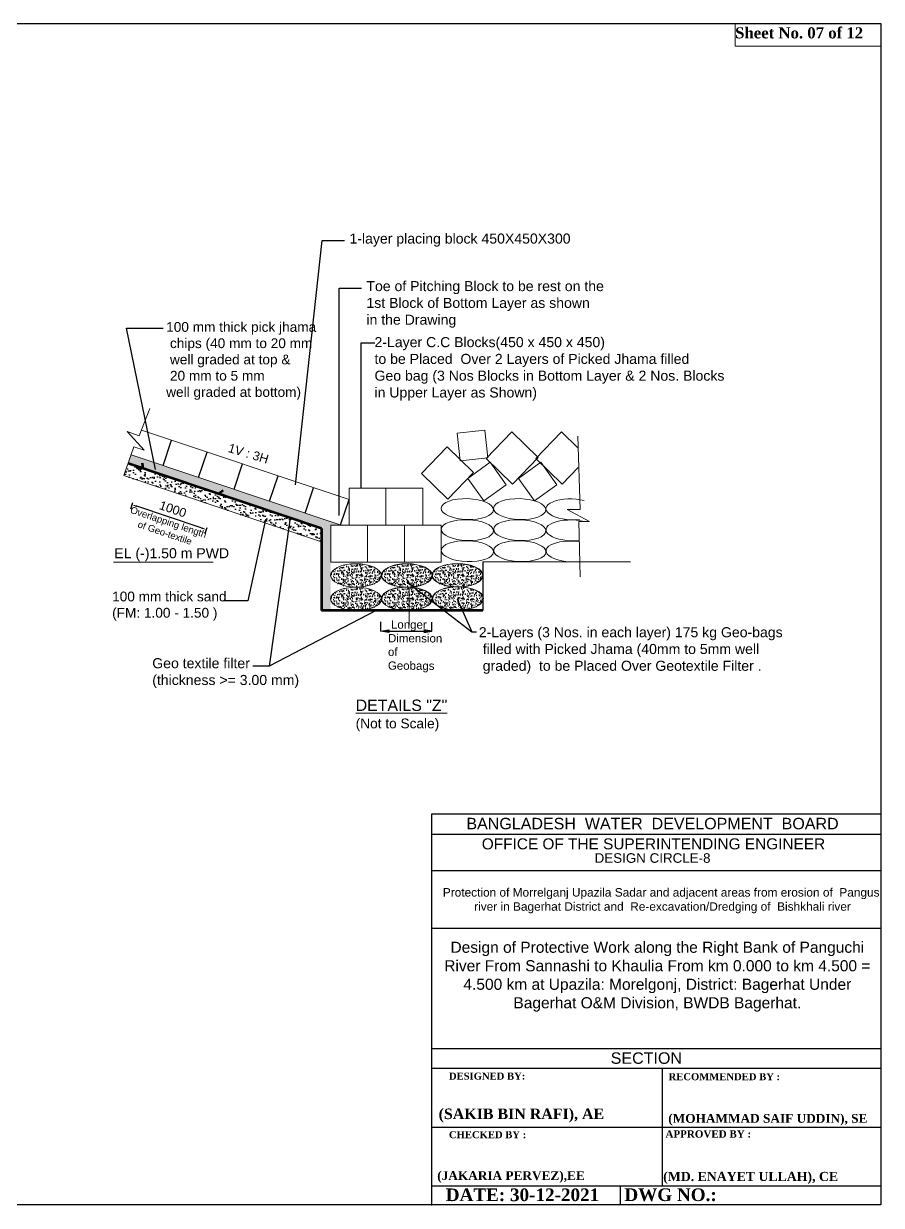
# Model space of a CAD drawing. Header units: inches. Extents: x 89000 to 267201, y -7461 to 18033.
# Drawn here: x 228553 to 233962, y -7461 to -11 of the extents above; entities that cross this region are included whole.
import ezdxf
from ezdxf.enums import TextEntityAlignment as Align

# ---------------------------------------------------------------- set-up
doc = ezdxf.new("R2010")
doc.units = ezdxf.units.IN
doc.header["$LTSCALE"] = 7
doc.header["$MEASUREMENT"] = 0
doc.layers.add('LINE', color=7, linetype='Continuous')
doc.styles.add('Kazi_T_H', font='timesbd.ttf')
doc.styles.get("Standard").update_dxf_attribs({"font": 'arial.ttf'})
doc.dimstyles.get("Standard").update_dxf_attribs({"dimtxt": 0.18, "dimasz": 0.18, "dimexe": 0.18, "dimexo": 0.0625, "dimgap": 0.09, "dimtad": 0, "dimtih": 1, "dimtoh": 1, "dimdec": 4, "dimzin": 0, "dimdsep": 46, "dimtxsty": 'Standard', "dimcen": 0.09, "dimadec": 0, "dimazin": 0, "dimtfac": 1, "dimtdec": 4, "dimtofl": 0, "dimtmove": 0, "dimatfit": 3, "dimfxl": 1, "dimtolj": 1, "dimtzin": 0, "dimarcsym": 0})
pattern_1 = [(49.99999999999992, (252292.27403201, 24214.88989828819), (39.35188850313687, -3.442842476403089), [4.114799999999999, -45.26279999999999]), (354.9999999999999, (252292.27403201, 24214.88989828819), (-7.612450410744043, 41.26823486255088), [3.29184, -36.21023999999999]), (100.4509999999998, (252295.5533440115, 24214.60299628823), (31.73958035984723, 37.82520456918303), [3.497039999999998, -38.46743999999999]), (46.18419999999994, (252292.27403201, 24225.86269828853), (58.55307283270008, -9.081142833469102), [6.1722, -67.89419999999998]), (96.63559999999993, (252297.1534504091, 24225.10594228854), (51.27931464470726, 53.4439200722506), [5.24555999999999, -57.7011599999999]), (351.184, (252292.27403201, 24225.86269828853), (51.27939485580977, 53.44382545788906), [4.937760000000001, -54.31536000000002]), (20.99999999999997, (252297.7604320107, 24223.11949828816), (32.74881404444278, -22.08935199962072), [4.114800000000001, -45.2628]), (326, (252297.7604320107, 24223.11949828816), (13.3492381230918, 39.78460068242096), [3.291839999999999, -36.21023999999998]), (71.45139999999995, (252300.4894840104, 24221.27872468823), (46.09796200634689, 17.69533726666838), [3.49704, -38.46744000000001]), (37.49999999999996, (252292.27403201, 24214.88989828819), (0.6671383021278432, 18.26388839660107), [0, -35.77132799999995, 0, -36.75887999999995, 0, -36.34739999999996]), (7.499999999999946, (252292.27403201, 24214.88989828819), (14.43304710222606, 21.63900416071381), [0, -20.95804799999999, 0, -34.94836799999998, 0, -13.85315999999999]), (327.4999999999999, (252280.0393600112, 24214.88989828819), (29.28756855604423, -1.237408702417484), [0, -13.716, 0, -42.79392000000001, 0, -56.78424]), (317.4999999999999, (252274.5529600105, 24214.88989828819), (31.9959031793799, 5.492122063199911), [0, -17.83080000000001, 0, -28.41955200000001, 0, -40.32504000000001])]

msp = doc.modelspace()

# ---------------------------------------------------------------- hatches: boundary and pattern name
at = {"linetype": 'Continuous', "lineweight": -3, "ltscale": 0.5}
h = msp.add_hatch(dxfattribs=at)
h.set_pattern_fill('AR-CONC', color=0, scale=0.216, angle=-3.82e-14, style=0)
h.set_pattern_definition(pattern_1)
edge = h.paths.add_edge_path()
edge.add_line((229231.0800555052, -2729.676941417264), (229211.7386960633, -2784.493128056337))
edge.add_line((229211.7386960631, -2784.493128056279), (230432.2477085493, -3192.915370060878))
edge.add_line((230432.2477085499, -3192.915370061169), (230432.2477085499, -3405.253867714132))
edge.add_line((230432.2477085499, -3405.253867713841), (230432.2477085499, -3711.438787770099))
edge.add_line((230432.2477085499, -3711.438787770099), (230489.5222639366, -3711.414358503176))
edge.add_line((230489.5222639369, -3711.414358503059), (230489.4925353085, -3641.715420087091))
edge.add_ellipse((230649.1975679195, -3636.968445304189), major_axis=(-160.1635614430871, 1.048461859423853), ratio=0.4596705317050754, start_angle=358.0920044657981, end_angle=362.07758744088306, ccw=False)
edge.add_line((230489.4877947403, -3630.601134770889), (230489.4289559895, -3492.653348239013))
edge.add_ellipse((230649.3692799101, -3489.586913736876), major_axis=(-160.1635614430871, 1.048461859423853), ratio=0.4596705317050754, start_angle=358.6957749895474, end_angle=361.47342508775614, ccw=False)
edge.add_line((230489.4256480059, -3484.897763568782), (230489.3916775634, -3405.253867714249))
edge.add_line((230489.3916775642, -3405.253867713841), (230489.3916775642, -3172.828605624895))
edge.add_line((230489.3916775642, -3172.828605625186), (230551.6597163407, -3172.828605625186))
edge.add_line((230551.6597163418, -3172.828605625186), (230552.0290168315, -3171.72504450828))
edge.add_line((230552.0290168302, -3171.725044508339), (229231.0800555041, -2729.676941416973))
h = msp.add_hatch(dxfattribs=at)
h.set_pattern_fill('AR-SAND', color=0, scale=0.936, angle=-3.82e-14, style=0)
h.set_pattern_definition([(37.49999999999996, (252292.27403201, 24214.88989828819), (-1.497629293041036, 45.80907901402645), [0, -36.13708799999995, 0, -40.41647999999992, 0, -38.63339999999995]), (7.499999999999946, (252292.27403201, 24214.88989828819), (42.0753793017171, 67.09482941319794), [0, -19.49500799999999, 0, -32.57092799999999, 0, -12.48156]), (327.4999999999999, (252263.0315200111, 24214.88989828819), (74.03688585460047, 0.134520485911831), [0, -11.8872, 0, -42.79392000000001, 0, -55.86984000000001]), (317.4999999999999, (252263.0315200111, 24214.88989828819), (71.46888395140705, 20.8661846568754), [0, -5.943600000000002, 0, -28.05379200000001, 0, -32.09544000000002])])
h.paths.add_polyline_path([(230432.2477085499, -3277.866631968752), (230432.2477085499, -3192.915370061169), (229211.7386960631, -2784.493128056279), (229184.9298404401, -2860.473269875734)])
h = msp.add_hatch(dxfattribs=at)
h.set_pattern_fill('AR-CONC', color=0, scale=0.216, angle=-3.82e-14, style=0)
h.set_pattern_definition(pattern_1)
edge = h.paths.add_edge_path()
edge.add_ellipse((230649.3692799101, -3489.586913736876), major_axis=(-160.1635614430871, 1.048461859423853), ratio=0.4596705317050753, start_angle=0, end_angle=360)
h = msp.add_hatch(dxfattribs=at)
h.set_pattern_fill('AR-CONC', color=0, scale=0.216, angle=-3.82e-14, style=0)
h.set_pattern_definition([(49.99999999999992, (252613.444085371, 24214.88989828819), (39.35188850313687, -3.442842476403089), [4.114799999999999, -45.26279999999999]), (354.9999999999999, (252613.444085371, 24214.88989828819), (-7.612450410744043, 41.26823486255088), [3.29184, -36.21023999999999]), (100.4509999999998, (252616.7233973688, 24214.60299628823), (31.73958035984723, 37.82520456918303), [3.497039999999998, -38.46743999999999]), (46.18419999999994, (252613.444085371, 24225.86269828853), (58.55307283270008, -9.081142833469102), [6.1722, -67.89419999999998]), (96.63559999999993, (252618.3235037701, 24225.10594228854), (51.27931464470726, 53.4439200722506), [5.24555999999999, -57.7011599999999]), (351.184, (252613.444085371, 24225.86269828853), (51.27939485580977, 53.44382545788906), [4.937760000000001, -54.31536000000002]), (20.99999999999997, (252618.9304853717, 24223.11949828816), (32.74881404444278, -22.08935199962072), [4.114800000000001, -45.2628]), (326, (252618.9304853717, 24223.11949828816), (13.3492381230918, 39.78460068242096), [3.291839999999999, -36.21023999999998]), (71.45139999999995, (252621.6595373696, 24221.27872468823), (46.09796200634689, 17.69533726666838), [3.49704, -38.46744000000001]), (37.49999999999996, (252613.444085371, 24214.88989828819), (0.6671383021278432, 18.26388839660107), [0, -35.77132799999995, 0, -36.75887999999995, 0, -36.34739999999996]), (7.499999999999946, (252613.444085371, 24214.88989828819), (14.43304710222606, 21.63900416071381), [0, -20.95804799999999, 0, -34.94836799999998, 0, -13.85315999999999]), (327.4999999999999, (252601.2094133703, 24214.88989828819), (29.28756855604423, -1.237408702417484), [0, -13.716, 0, -42.79392000000001, 0, -56.78424]), (317.4999999999999, (252595.7230133696, 24214.88989828819), (31.9959031793799, 5.492122063199911), [0, -17.83080000000001, 0, -28.41955200000001, 0, -40.32504000000001])])
edge = h.paths.add_edge_path()
edge.add_ellipse((230970.539333271, -3489.586913736644), major_axis=(-160.1635614430871, 1.048461859423853), ratio=0.4596705317050753, start_angle=0, end_angle=360)
h = msp.add_hatch(dxfattribs=at)
h.set_pattern_fill('AR-CONC', color=0, scale=0.216, angle=-3.82e-14, style=0)
h.set_pattern_definition([(49.99999999999992, (252931.6046299061, 24214.88989828819), (39.35188850313687, -3.442842476403089), [4.114799999999999, -45.26279999999999]), (354.9999999999999, (252931.6046299061, 24214.88989828819), (-7.612450410744043, 41.26823486255088), [3.29184, -36.21023999999999]), (100.4509999999998, (252934.8839419057, 24214.60299628823), (31.73958035984723, 37.82520456918303), [3.497039999999998, -38.46743999999999]), (46.18419999999994, (252931.6046299061, 24225.86269828853), (58.55307283270008, -9.081142833469102), [6.1722, -67.89419999999998]), (96.63559999999993, (252936.4840483053, 24225.10594228854), (51.27931464470726, 53.4439200722506), [5.24555999999999, -57.7011599999999]), (351.184, (252931.6046299061, 24225.86269828853), (51.27939485580977, 53.44382545788906), [4.937760000000001, -54.31536000000002]), (20.99999999999997, (252937.0910299068, 24223.11949828816), (32.74881404444278, -22.08935199962072), [4.114800000000001, -45.2628]), (326, (252937.0910299068, 24223.11949828816), (13.3492381230918, 39.78460068242096), [3.291839999999999, -36.21023999999998]), (71.45139999999995, (252939.8200819066, 24221.27872468823), (46.09796200634689, 17.69533726666838), [3.49704, -38.46744000000001]), (37.49999999999996, (252931.6046299061, 24214.88989828819), (0.6671383021278432, 18.26388839660107), [0, -35.77132799999995, 0, -36.75887999999995, 0, -36.34739999999996]), (7.499999999999946, (252931.6046299061, 24214.88989828819), (14.43304710222606, 21.63900416071381), [0, -20.95804799999999, 0, -34.94836799999998, 0, -13.85315999999999]), (327.4999999999999, (252919.3699579055, 24214.88989828819), (29.28756855604423, -1.237408702417484), [0, -13.716, 0, -42.79392000000001, 0, -56.78424]), (317.4999999999999, (252913.8835579066, 24214.88989828819), (31.9959031793799, 5.492122063199911), [0, -17.83080000000001, 0, -28.41955200000001, 0, -40.32504000000001])])
edge = h.paths.add_edge_path()
edge.add_ellipse((231288.6998778081, -3489.586913736876), major_axis=(-160.1635614430871, 1.048461859423853), ratio=0.4596705317050753, start_angle=0, end_angle=360)
h = msp.add_hatch(dxfattribs=at)
h.set_pattern_fill('AR-CONC', color=0, scale=0.216, angle=-3.82e-14, style=0)
h.set_pattern_definition([(49.99999999999992, (252292.27403201, 24067.11070043141), (39.35188850313687, -3.442842476403089), [4.114799999999999, -45.26279999999999]), (354.9999999999999, (252292.27403201, 24067.11070043141), (-7.612450410744043, 41.26823486255088), [3.29184, -36.21023999999999]), (100.4509999999998, (252295.5533440115, 24066.82379843121), (31.73958035984723, 37.82520456918303), [3.497039999999998, -38.46743999999999]), (46.18419999999994, (252292.27403201, 24078.08350043105), (58.55307283270008, -9.081142833469102), [6.1722, -67.89419999999998]), (96.63559999999993, (252297.1534504091, 24077.32674443106), (51.27931464470726, 53.4439200722506), [5.24555999999999, -57.7011599999999]), (351.184, (252292.27403201, 24078.08350043105), (51.27939485580977, 53.44382545788906), [4.937760000000001, -54.31536000000002]), (20.99999999999997, (252297.7604320107, 24075.34030043114), (32.74881404444278, -22.08935199962072), [4.114800000000001, -45.2628]), (326, (252297.7604320107, 24075.34030043114), (13.3492381230918, 39.78460068242096), [3.291839999999999, -36.21023999999998]), (71.45139999999995, (252300.4894840104, 24073.49952683122), (46.09796200634689, 17.69533726666838), [3.49704, -38.46744000000001]), (37.49999999999996, (252292.27403201, 24067.11070043141), (0.6671383021278432, 18.26388839660107), [0, -35.77132799999995, 0, -36.75887999999995, 0, -36.34739999999996]), (7.499999999999946, (252292.27403201, 24067.11070043141), (14.43304710222606, 21.63900416071381), [0, -20.95804799999999, 0, -34.94836799999998, 0, -13.85315999999999]), (327.4999999999999, (252280.0393600112, 24067.11070043141), (29.28756855604423, -1.237408702417484), [0, -13.716, 0, -42.79392000000001, 0, -56.78424]), (317.4999999999999, (252274.5529600105, 24067.11070043141), (31.9959031793799, 5.492122063199911), [0, -17.83080000000001, 0, -28.41955200000001, 0, -40.32504000000001])])
edge = h.paths.add_edge_path()
edge.add_ellipse((230649.3692799101, -3637.366111593893), major_axis=(-160.1635614430871, 1.048461859423853), ratio=0.4596705317050753, start_angle=0, end_angle=360)
h = msp.add_hatch(dxfattribs=at)
h.set_pattern_fill('AR-CONC', color=0, scale=0.216, angle=-3.82e-14, style=0)
h.set_pattern_definition([(49.99999999999992, (252613.444085371, 24068.02102805152), (39.35188850313687, -3.442842476403089), [4.114799999999999, -45.26279999999999]), (354.9999999999999, (252613.444085371, 24068.02102805152), (-7.612450410744043, 41.26823486255088), [3.29184, -36.21023999999999]), (100.4509999999998, (252616.7233973688, 24067.73412605156), (31.73958035984723, 37.82520456918303), [3.497039999999998, -38.46743999999999]), (46.18419999999994, (252613.444085371, 24078.99382805139), (58.55307283270008, -9.081142833469102), [6.1722, -67.89419999999998]), (96.63559999999993, (252618.3235037701, 24078.2370720514), (51.27931464470726, 53.4439200722506), [5.24555999999999, -57.7011599999999]), (351.184, (252613.444085371, 24078.99382805139), (51.27939485580977, 53.44382545788906), [4.937760000000001, -54.31536000000002]), (20.99999999999997, (252618.9304853698, 24076.25062805171), (32.74881404444278, -22.08935199962072), [4.114800000000001, -45.2628]), (326, (252618.9304853698, 24076.25062805171), (13.3492381230918, 39.78460068242096), [3.291839999999999, -36.21023999999998]), (71.45139999999995, (252621.6595373696, 24074.40985445133), (46.09796200634689, 17.69533726666838), [3.49704, -38.46744000000001]), (37.49999999999996, (252613.444085371, 24068.02102805152), (0.6671383021278432, 18.26388839660107), [0, -35.77132799999995, 0, -36.75887999999995, 0, -36.34739999999996]), (7.499999999999946, (252613.444085371, 24068.02102805152), (14.43304710222606, 21.63900416071381), [0, -20.95804799999999, 0, -34.94836799999998, 0, -13.85315999999999]), (327.4999999999999, (252601.2094133703, 24068.02102805152), (29.28756855604423, -1.237408702417484), [0, -13.716, 0, -42.79392000000001, 0, -56.78424]), (317.4999999999999, (252595.7230133696, 24068.02102805152), (31.9959031793799, 5.492122063199911), [0, -17.83080000000001, 0, -28.41955200000001, 0, -40.32504000000001])])
edge = h.paths.add_edge_path()
edge.add_ellipse((230970.539333271, -3636.455783973787), major_axis=(-160.1635614430871, 1.048461859423853), ratio=0.4596705317050753, start_angle=0, end_angle=360)
h = msp.add_hatch(dxfattribs=at)
h.set_pattern_fill('AR-CONC', color=0, scale=0.216, angle=-3.82e-14, style=0)
h.set_pattern_definition([(49.99999999999992, (252933.6181294659, 24069.02693405342), (39.35188850313687, -3.442842476403089), [4.114799999999999, -45.26279999999999]), (354.9999999999999, (252933.6181294659, 24069.02693405342), (-7.612450410744043, 41.26823486255088), [3.29184, -36.21023999999999]), (100.4509999999998, (252936.8974414656, 24068.74003205345), (31.73958035984723, 37.82520456918303), [3.497039999999998, -38.46743999999999]), (46.18419999999994, (252933.6181294659, 24079.99973405329), (58.55307283270008, -9.081142833469102), [6.1722, -67.89419999999998]), (96.63559999999993, (252938.497547867, 24079.2429780533), (51.27931464470726, 53.4439200722506), [5.24555999999999, -57.7011599999999]), (351.184, (252933.6181294659, 24079.99973405329), (51.27939485580977, 53.44382545788906), [4.937760000000001, -54.31536000000002]), (20.99999999999997, (252939.1045294648, 24077.25653405338), (32.74881404444278, -22.08935199962072), [4.114800000000001, -45.2628]), (326, (252939.1045294648, 24077.25653405338), (13.3492381230918, 39.78460068242096), [3.291839999999999, -36.21023999999998]), (71.45139999999995, (252941.8335814664, 24075.41576045369), (46.09796200634689, 17.69533726666838), [3.49704, -38.46744000000001]), (37.49999999999996, (252933.6181294659, 24069.02693405342), (0.6671383021278432, 18.26388839660107), [0, -35.77132799999995, 0, -36.75887999999995, 0, -36.34739999999996]), (7.499999999999946, (252933.6181294659, 24069.02693405342), (14.43304710222606, 21.63900416071381), [0, -20.95804799999999, 0, -34.94836799999998, 0, -13.85315999999999]), (327.4999999999999, (252921.3834574653, 24069.02693405342), (29.28756855604423, -1.237408702417484), [0, -13.716, 0, -42.79392000000001, 0, -56.78424]), (317.4999999999999, (252915.8970574664, 24069.02693405318), (31.9959031793799, 5.492122063199911), [0, -17.83080000000001, 0, -28.41955200000001, 0, -40.32504000000001])])
edge = h.paths.add_edge_path()
edge.add_ellipse((231290.7133773641, -3635.449877971657), major_axis=(-160.1635614430871, 1.048461859423853), ratio=0.4596705317050753, start_angle=0, end_angle=360)
h = msp.add_hatch(color=0, dxfattribs=at)
h.set_gradient(color1=(255, 255, 255), one_color=1, tint=1, name='CYLINDER')
h.paths.add_polyline_path([(230806.2646486128, -3840.688448153077), (230856.6646486132, -3849.088448152984), (230856.6646486132, -3832.288448152937)])
h = msp.add_hatch(color=0, dxfattribs=at)
h.set_gradient(color1=(255, 255, 255), one_color=1, tint=1, name='CYLINDER')
h.paths.add_polyline_path([(231126.4876844866, -3840.68844815331), (231076.0876844881, -3849.088448152984), (231076.0876844881, -3832.288448152937)])

# ---------------------------------------------------------------- linework, layer by layer
at = {"color": 0, "linetype": 'Continuous', "lineweight": -3, "ltscale": 0.5}
for p, q in [((229432.3415898254, -2797.027976231756), (229485.9059047031, -2636.964567720997)), ((229656.2790752279, -2871.967389884279), (229709.8433901055, -2711.903981373519)), ((229880.2165606304, -2946.906803536568), (229933.7808755061, -2786.843395026274)), ((230104.1540460309, -3021.846217189091), (230157.7183609085, -2861.782808678331)), ((230328.0915314334, -3096.785630841613), (230381.6558463109, -2936.722222330854)), ((229673.5664019792, -3190.135338902813), (229266.7793680562, -3054.011090156496)), ((230552.0290168302, -3171.72504450764), (230605.5933317116, -3011.661635983609)), ((230806.2646486128, -3840.688448153077), (230806.2646486128, -3781.731310360706)), ((231126.4876844866, -3840.68844815331), (231126.4876844866, -3785.068468998991)), ((230806.2646486128, -3840.688448153077), (230856.6646486132, -3832.288448152937)), ((230856.6646486132, -3849.088448152984), (230806.2646486128, -3840.688448153077)), ((230856.6646486132, -3832.288448152937), (230856.6646486132, -3849.088448152984)), ((230856.6646486132, -3840.688448153077), (231076.0876844881, -3840.688448153077)), ((231126.4876844866, -3840.68844815331), (231076.0876844881, -3832.288448152937)), ((231076.0876844881, -3849.088448152984), (231126.4876844866, -3840.68844815331)), ((231125.0092700701, -5713.63003729937), (233958.8503472768, -5713.63003729937)), ((232582.2962084878, -7337.376320315072), (232582.2962084878, -6598.485850429175))]:
    msp.add_line(p, q, dxfattribs=at)
at = {"color": 0, "lineweight": -3, "ltscale": 0.5}
for p, q in [((229239.6724033283, -3032.286162924594), (229226.6235245301, -3071.280792838768)), ((229708.2894438246, -3189.100754512115), (229695.2405650264, -3228.095384426056))]:
    msp.add_line(p, q, dxfattribs=at)
at = {"color": 0, "linetype": 'Continuous', "lineweight": -3, "ltscale": 0.5}
for points in [[(229268.5035632944, -3048.858589608795), (229265.0551728217, -3059.163590704896), (229235.8643647714, -3043.66591873636)], [(229675.2905972136, -3184.982838354879), (229671.842206741, -3195.28783945098), (229704.481405264, -3200.480510323182)]]:
    msp.add_solid(points, dxfattribs=at)
at = {"layer": 'LINE', "color": 0, "lineweight": 13, "ltscale": 0.5}
for p, q in [((230605.5933317116, -3011.661635983842), (229296.4080358466, -2573.550177070652)), ((230555.326730136, -3172.828605625186), (229231.0800555052, -2729.676941417264)), ((230432.2477085499, -3277.866631968752), (229185.1013806483, -2860.530672840648)), ((229749.1397999136, -3405.253867713841), (229119.2257662026, -3405.253867713841)), ((230489.3916775642, -3405.253867714539), (231186.6674638523, -3405.253867714074)), ((230489.3916775642, -3405.253867713841), (231186.6674638523, -3405.253867713841)), ((231449.7899267564, -3405.031312694414), (232379.1656628551, -3405.031312693715)), ((230984.85748126, -3570.342610967918), (230984.85748126, -3802.767873056805)), ((230984.85748126, -3802.767873056805), (230984.85748126, -3570.342610967918))]:
    msp.add_line(p, q, dxfattribs=at)
at = {"layer": 'LINE', "color": 0, "lineweight": 53, "ltscale": 0.5}
for p, q in [((230432.2477085499, -3192.915370061169), (229211.7386960631, -2784.493128056279)), ((229307.9378471972, -2816.684510982236), (229303.7610263957, -2782.044647295135)), ((229780.8718001286, -2974.943682688162), (229810.5224493911, -2952.048221032242)), ((230432.2477085499, -3192.915370061169), (230432.2477085499, -3405.253867713841)), ((230432.2477085499, -3405.253867713841), (230432.2477085499, -3711.438787770099)), ((231449.7899267564, -3711.004776361971), (230432.2477085499, -3711.438787770099))]:
    msp.add_line(p, q, dxfattribs=at)
at = {"layer": 'LINE', "color": 0, "lineweight": -3, "ltscale": 0.5}
msp.add_line((231449.7899267564, -3405.031312694414), (231449.7899267564, -3711.004776362204), dxfattribs=at)
at = {"layer": 'LINE', "color": 0, "linetype": 'ByBlock', "lineweight": -3, "ltscale": 0.5}
for p, q in [((231125.0092700701, -4994.380615967571), (231125.0092700701, -7461.153056914233)), ((233958.8503472768, -4994.380615967571), (231125.0092700701, -4994.380615967571)), ((233958.8503472768, -5123.160850454834), (231125.0092700701, -5123.160850455065)), ((233958.8503472768, -5352.523269452167), (231125.0092700701, -5352.523269452167)), ((233958.8503472768, -6473.866915442062), (231125.0092700701, -6473.866915442062)), ((233958.8503472768, -6598.485850429175), (231125.0092700701, -6598.485850429175)), ((231125.0092700701, -6967.931085372356), (233958.8503472768, -6967.931085371659)), ((231125.0092700701, -7337.376320315072), (233958.8503472768, -7337.376320315072)), ((232316.5403746255, -7457.761786829692), (232316.5403746274, -7337.376320315072))]:
    msp.add_line(p, q, dxfattribs=at)
msp.add_lwpolyline([(223144.7045155894, -11.05883437722514), (233958.8503472768, -11.05883437722514), (233958.8503472768, -7457.761786829692), (223144.7045155894, -7457.761786829692)], close=True, dxfattribs=at)
at = {"layer": 'LINE', "color": 0, "lineweight": 13, "ltscale": 0.5}
for points in [[(233958.8503472768, -11.05883437722514), (233039.6037983317, -11.05883437745797), (233039.6037983317, -152.5159003939625), (233958.8503472768, -152.5159003939625)], [(231460.7829555331, -2574.913036898351), (231287.5063058251, -2593.947158466898), (231306.5404273497, -2767.223808198342), (231479.8170771023, -2748.1896866738)], [(231469.1114715172, -2751.908344138287), (231636.1386177113, -2913.535801261537), (231797.7660747899, -2746.508655065777), (231630.7389286405, -2584.881197964879)], [(231061.529207146, -2847.071298755346), (231228.5563533401, -3008.698755878363), (231390.1838104186, -2841.671609682836), (231223.1566642692, -2680.044152581705)], [(231455.0303874651, -3019.581639642701), (231596.5617302453, -2917.817332764496), (231494.797423389, -2776.285990029913), (231353.2660806553, -2878.050296885767)], [(231774.3894555738, -3019.581639642701), (231915.9207983522, -2917.817332764496), (231814.1564914977, -2776.285990029913), (231672.6251487622, -2878.050296885767)], [(230605.6043086408, -3172.828605625186), (230838.0295707082, -3172.828605625186), (230838.0295707082, -2940.403343558651), (230605.6043086408, -2940.403343558651)], [(230838.0295707082, -3172.828605625186), (231070.4548327739, -3172.828605625186), (231070.4548327739, -2940.403343558651), (230838.0295707082, -2940.403343558651)], [(230489.3916775642, -3405.253867714539), (230721.8169396745, -3405.253867714074), (230721.8169396745, -3172.828605625186), (230489.3916775642, -3172.828605625186)], [(230721.8169396745, -3405.253867714074), (230954.2422017401, -3405.253867714074), (230954.2422017401, -3172.828605625186), (230721.8169396745, -3172.828605625186)], [(230954.2422017401, -3405.253867714074), (231186.6674638523, -3405.253867714074), (231186.6674638523, -3172.828605625186), (230954.2422017401, -3172.828605625186)]]:
    msp.add_lwpolyline(points, close=True, dxfattribs=at)
for points in [[(229349.4436396418, -2438.373810358221), (229282.157277195, -2609.872301066634), (229205.474471329, -2582.51601439632), (229312.7487714758, -2700.623400930655), (229248.9992552923, -2678.891359208491), (229184.929840442, -2860.473269875734)], [(232046.798167879, -2684.583185535962), (231943.7653122714, -2584.881197964879), (231782.1378551482, -2751.908344138287), (231949.1650013441, -2913.535801261537), (232050.7279450337, -2808.579818222546)], [(232047.9683686869, -2611.033104028427), (232062.6604494398, -3074.613726649307), (231981.2444769462, -3074.855699244527), (232122.1893993972, -3149.633095930204), (232054.8473180721, -3150.784848327622), (232063.1377553085, -3499.594322126)]]:
    msp.add_lwpolyline(points, dxfattribs=at)
at = {"layer": 'LINE', "color": 0, "lineweight": 9, "ltscale": 0.5, "extrusion": (0, 0, -1)}
for centre in [(231350.6695409587, -3071.530029581268), (231681.4294424413, -3071.530029581268), (231350.9925660102, -3204.224870139141), (231681.7524674965, -3204.224870139141), (231351.3155910617, -3336.919710697014), (231682.0754925462, -3336.919710697014)]:
    msp.add_ellipse(centre, major_axis=(-164.6481272087495, 5.298660709608684), ratio=0.3999216098319038, dxfattribs=at)
for centre, start_param, end_param in [((232011.1805774013, -3073.562949139033), 4.415154917623578, 8.331166990836724), ((232011.5036024528, -3206.257789696906), 4.415154917623578, 8.331166990836724), ((232011.7759372966, -3338.952630254779), 4.396914008775773, 8.124678977304125)]:
    msp.add_ellipse(centre, major_axis=(-164.6481272087495, 5.298660709608684), ratio=0.3999216098319038, start_param=start_param, end_param=end_param, dxfattribs=at)
at = {"layer": 'LINE', "color": 0, "lineweight": 9, "ltscale": 0.5}
for centre in [(230649.3692799101, -3489.586913736876), (230969.6867318658, -3490.623389788777), (230970.539333271, -3489.586913736644), (231288.6998778081, -3489.586913736876), (231289.7961749306, -3488.654008914124), (230649.3692799101, -3637.366111593893), (230969.6867318658, -3637.492260025455), (230970.539333271, -3636.455783973787), (231290.7133773641, -3635.449877971657), (231291.8096744904, -3634.516973149138)]:
    msp.add_ellipse(centre, major_axis=(-160.163561443087, 1.048461859423861), ratio=0.4596705317050754, dxfattribs=at)

# ---------------------------------------------------------------- texts
at = {"color": 0, "linetype": 'Continuous', "lineweight": -3, "ltscale": 0.5, "insert": (229470.1728850158, -3143.576813180106), "char_height": 60, "attachment_point": 5, "rotation": 341.4980732462341}
msp.add_mtext('\\A1;{\\H0.9333x;1000\\H0.7653x;\\POverlapping length\\Pof Geo-textile}', dxfattribs=at)
at = {"layer": 'LINE', "color": 0, "linetype": 'ByBlock', "lineweight": -3, "ltscale": 0.5}
for s, height, p in [('BANGLADESH  WATER  DEVELOPMENT  BOARD', 72.35232321933763, (232518.6902918108, -5090.31026654133)), ('OFFICE OF THE SUPERINTENDING ENGINEER', 69.39847886400001, (232524.7786846273, -5216.732390313421)), ('DESIGN CIRCLE-8', 60.34650336, (232519.1432631165, -5301.532998322522)), ('SECTION', 72.41580403199998, (232479.8711192552, -6568.824746542157))]:
    msp.add_text(s, height=height, dxfattribs=at).set_placement(p, align=Align.CENTER)
at = {"layer": 'LINE', "color": 0, "linetype": 'ByBlock', "lineweight": -3, "ltscale": 0.5, "style": 'Kazi_T_H'}
for s, height, p in [('DESIGNED BY:', 44.33342819316995, (231234.8024636042, -6668.473529044551)), ('RECOMMENDED BY :', 44.33342819316995, (232619.9335938096, -6672.189082269103)), ('(SAKIB BIN RAFI), AE', 66.50014228975493, (231169.990611067, -6917.311333111268)), ('(MOHAMMAD SAIF UDDIN), SE ', 55.41678524146243, (232618.075658314, -6940.407798271639)), ('CHECKED BY :', 44.33342819316995, (231234.8024636042, -7037.918763987732)), ('APPROVED BY :', 46.01366512169109, (232600.198509356, -7034.23447378633)), ('(JAKARIA PERVEZ),EE ', 55.41678524146243, (231161.2263908554, -7301.321474459733)), ('(MD. ENAYET ULLAH), CE ', 57.51708140211386, (232586.0162282605, -7307.738303385455)), ('DATE: 30-12-2021', 79.80017074770593, (231214.8995007649, -7434.5098072854)), ('DWG NO.: ', 79.80017074770593, (232341.2278521192, -7433.704413403072))]:
    msp.add_text(s, height=height, dxfattribs=at).set_placement(p)
at = {"layer": 'LINE', "color": 0, "lineweight": 13, "ltscale": 0.5, "attachment_point": 1}
for s, insert, char_height, width in [('{\\fTimes New Roman|b1|i0|c0|p18;Sheet No. 07 of 12}', (233039.6037983317, -34.14954515943828), 69.96767869439999, 961.5735500411007), ('{\\H1.432x;\\LDETAILS "Z"\\P\\H0.8603x;\\l(Not to Scale)}', (230646.9784017188, -4272.484342087632), 50.08010471406652, 812.6076130041848)]:
    msp.add_mtext(s, dxfattribs=dict(at, insert=insert, char_height=char_height, width=width))
at = {"layer": 'LINE', "color": 0, "linetype": 'ByBlock', "lineweight": -3, "ltscale": 0.5, "char_height": 63.4400922615762, "attachment_point": 1}
for s, insert in [('1-layer placing block 450X450X300', (230607.8076003494, -1334.292260005945)), ('Toe of Pitching Block to be rest on the \\P1st Block of Bottom Layer as shown \\Pin the Drawing', (230714.6646493563, -1634.05007340537)), ('2-Layer C.C Blocks(450 x 450 x 450)\\Pto be Placed  Over 2 Layers of Picked Jhama filled\\PGeo bag (3 Nos Blocks in Bottom Layer & 2 Nos. Blocks\\Pin Upper Layer as Shown)', (230765.746177776, -1987.24902300757)), ('EL (-)1.50 m PWD', (229125.1426055973, -3317.94057577114)), ('2-Layers (3 Nos. in each layer) 175 kg Geo-bags \\P filled with Picked Jhama (40mm to 5mm well\\P graded)  to be Placed Over Geotextile Filter .', (231423.3956851812, -3816.118517958433)), ('Geo textile filter \\P(thickness >= 3.00 mm) ', (229364.2636525204, -4011.4900379168))]:
    msp.add_mtext(s, dxfattribs=dict(at, insert=insert))
at = {"layer": 'LINE', "color": 0, "linetype": 'ByBlock', "lineweight": 40, "ltscale": 0.5, "char_height": 61.53193283100534, "attachment_point": 1}
for s, insert in [('100 mm thick pick jhama\\P chips (40 mm to 20 mm\\P well graded at top &\\P 20 mm to 5 mm \\Pwell graded at bottom) ', (229452.0812099038, -1892.412031289298)), ('100 mm thick sand \\P(FM: 1.00 - 1.50 )', (229111.3135053275, -3591.820647019767))]:
    msp.add_mtext(s, dxfattribs=dict(at, insert=insert))
at = {"layer": 'LINE', "color": 0, "lineweight": 13, "ltscale": 0.5, "attachment_point": 1}
for s, insert, char_height, width, rotation in [('1V : 3H', (229854.2267591564, -2656.521831129086), 56, 328.7194168439177, 343.0631244216643), (' {\\H1.112x;Longer Dimension of Geobags}', (230851.4531427531, -3772.984821220035), 46.60981613382223, 357.2564361926465, 359.7405436734815)]:
    msp.add_mtext(s, dxfattribs=dict(at, insert=insert, char_height=char_height, width=width, rotation=rotation))
at = {"layer": 'LINE', "color": 0, "linetype": 'ByBlock', "lineweight": -3, "ltscale": 0.5, "width": 2826.040163557143, "attachment_point": 2}
for s, insert, char_height in [('{\\C256;Protection of Morrelganj Upazila Sadar and adjacent areas from erosion of  Pangusi river in Bagerhat District and  Re-excavation/Dredging of  Bishkhali river}', (232581.7318543047, -5461.078546394606), 53.48825867698067), ('{\\C256;Design of Protective Work along the Right Bank of Panguchi River From Sannashi to Khaulia From km 0.000 to km 4.500 = 4.500 km at Upazila: Morelgonj, District: Bagerhat Under Bagerhat O&M Division, BWDB Bagerhat.} ', (232549.1346159186, -5798.786235003279), 70)]:
    msp.add_mtext(s, dxfattribs=dict(at, insert=insert, char_height=char_height))

# ---------------------------------------------------------------- leaders
at = {"color": 0, "linetype": 'Continuous', "lineweight": -3, "ltscale": 0.5}
for points in [[(230267.7381758375, -2918.494430634533), (230435.1545830799, -1378.243527562465), (230575.979372332, -1378.243527562465)], [(230542.0116320869, -3111.338761059674), (230542.0116320869, -1678.001340962356), (230682.836421339, -1678.001340962356)], [(229383.7273196748, -2822.118273674384), (229202.2786682213, -1930.96345681964), (229432.181269156, -1930.96345681964)], [(230078.3921074851, -3137.16828553366), (229966.0243292658, -3650.016239011068), (229814.0025844781, -3650.016239011068)]]:
    msp.add_leader(points, dimstyle='Standard', override={"dimasz": 0.7, "dimgap": 0.09, "dimtad": 0, "dimfxl": 0.15, "dimfxlon": 1}, dxfattribs=at)
at = {"layer": 'LINE', "color": 0, "lineweight": 13, "ltscale": 0.5}
for points in [[(230681.6330345964, -2940.403343558651), (230681.6330345964, -2023.702046075245), (230767.9176212365, -2023.702046075245)], [(230234.7911947502, -3126.839961162409), (230101.2839994097, -4062.403441232735)], [(230969.4015641121, -3529.465978442333), (231379.1971035862, -3845.763132322686)], [(231287.2185049264, -3636.380600021094), (231379.1971035862, -3845.763132322686), (231408.6530114135, -3845.763132322686)], [(230776.8599500677, -3711.347369131273), (230101.2839994097, -4062.403441232735), (229998.1047026945, -4062.403441232735)]]:
    msp.add_leader(points, dimstyle='Standard', override={"dimtxt": 0.9, "dimasz": 0.7, "dimclrd": 7, "dimclre": 7, "dimclrt": 7, "dimlwd": -1, "dimlwe": -1}, dxfattribs=at)

doc.saveas('drawing.dxf')
